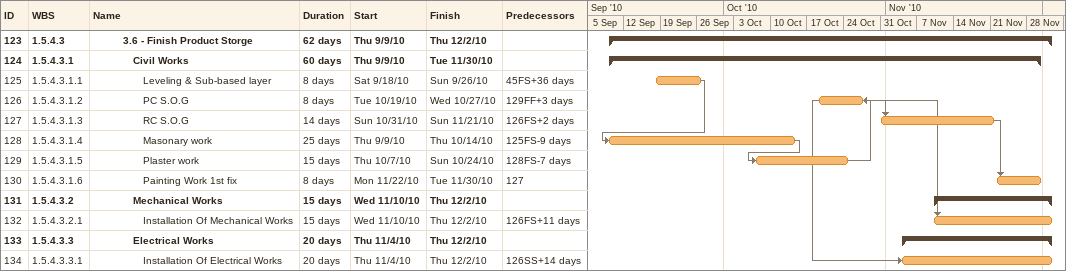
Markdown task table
| ID | WBS | Task | Duration | Start | Finish | Predecessors |
|---|---|---|---|---|---|---|
| 123 | 1.5.4.3 | **3.6 - Finish Product Storge** | 62d | 2010-09-09 | 2010-12-02 |  |
| 124 | 1.5.4.3.1 | **Civil Works** | 60d | 2010-09-09 | 2010-11-30 |  |
| 125 | 1.5.4.3.1.1 | Leveling & Sub-based layer | 8d | 2010-09-18 | 2010-09-26 | 45FS+36d |
| 126 | 1.5.4.3.1.2 | PC S.O.G | 8d | 2010-10-19 | 2010-10-27 | 129FF+3d |
| 127 | 1.5.4.3.1.3 | RC S.O.G | 14d | 2010-10-31 | 2010-11-21 | 126FS+2d |
| 128 | 1.5.4.3.1.4 | Masonary work | 25d | 2010-09-09 | 2010-10-14 | 125FS-9d |
| 129 | 1.5.4.3.1.5 | Plaster work | 15d | 2010-10-07 | 2010-10-24 | 128FS-7d |
| 130 | 1.5.4.3.1.6 | Painting Work 1st fix | 8d | 2010-11-22 | 2010-11-30 | 127 |
| 131 | 1.5.4.3.2 | **Mechanical Works** | 15d | 2010-11-10 | 2010-12-02 |  |
| 132 | 1.5.4.3.2.1 | Installation Of Mechanical Works | 15d | 2010-11-10 | 2010-12-02 | 126FS+11d |
| 133 | 1.5.4.3.3 | **Electrical Works** | 20d | 2010-11-04 | 2010-12-02 |  |
| 134 | 1.5.4.3.3.1 | Installation Of Electrical Works | 20d | 2010-11-04 | 2010-12-02 | 126SS+14d |
